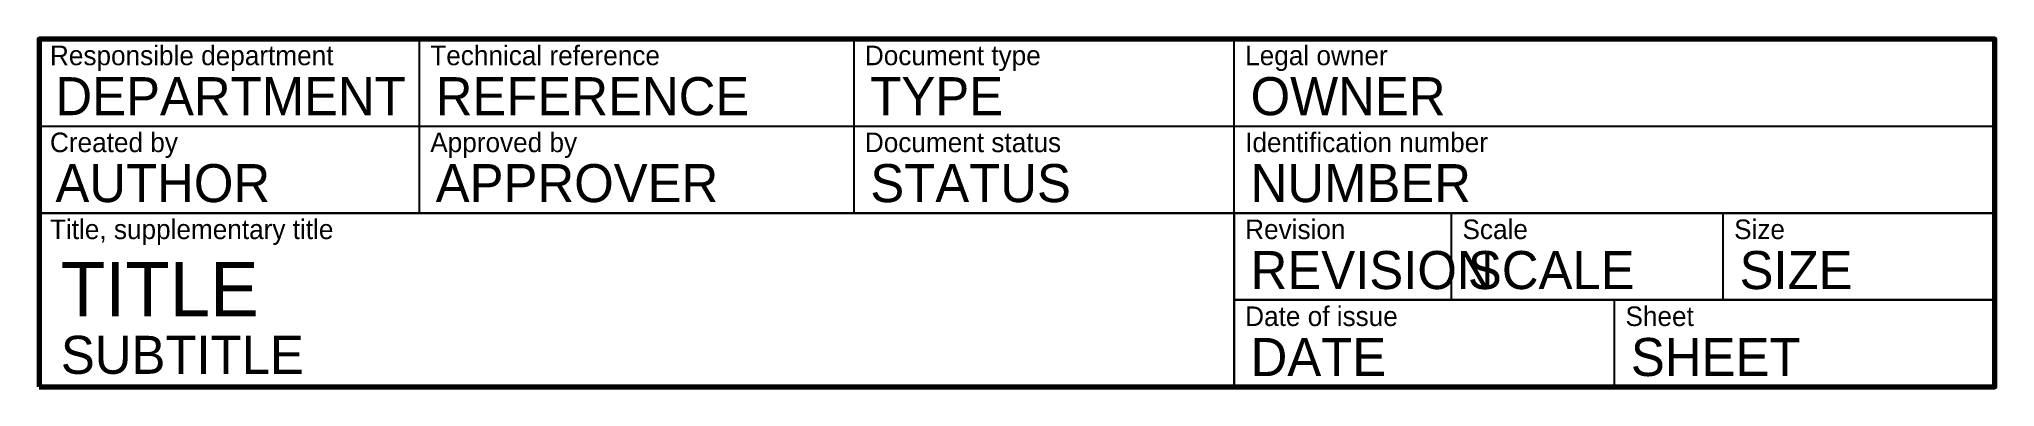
# Model space of a CAD drawing. Header units: millimetres. Extents: x -180 to 0, y 0 to 32.
import ezdxf

# ---------------------------------------------------------------- set-up
doc = ezdxf.new("R2010")
doc.units = ezdxf.units.MM
doc.layers.add('Title', color=7, linetype='Continuous', lineweight=25)
doc.styles.add('Lettering', font='osifont-lgpl3fe.ttf')

msp = doc.modelspace()

# ---------------------------------------------------------------- linework, layer by layer
at = {"layer": 'Title', "lineweight": 25}
for p, q in [((-145, 32), (-180, 32)), ((-180, 32), (-180, 24)), ((-145, 24), (-145, 32)), ((-105, 32), (-145, 32)), ((-105, 24), (-105, 32)), ((-70, 32), (-105, 32)), ((-70, 24), (-70, 32)), ((0, 32), (-70, 32)), ((0, 24), (0, 32)), ((-180, 24), (-145, 24)), ((-180, 24), (-180, 16)), ((-145, 24), (-105, 24)), ((-145, 16), (-145, 24)), ((-105, 24), (-70, 24)), ((-105, 16), (-105, 24)), ((-70, 16), (-70, 24)), ((-70, 24), (0, 24)), ((0, 16), (0, 24)), ((-180, 16), (-145, 16)), ((-70, 16), (-180, 16)), ((-180, 16), (-180, 0)), ((-145, 16), (-105, 16)), ((-105, 16), (-70, 16)), ((-70, 0), (-70, 16)), ((-70, 16), (0, 16)), ((-50, 16), (-70, 16)), ((-70, 16), (-70, 8)), ((-50, 8), (-50, 16)), ((-25, 16), (-50, 16)), ((-25, 8), (-25, 16)), ((0, 16), (-25, 16)), ((0, 8), (0, 16)), ((-70, 8), (-50, 8)), ((-35, 8), (-70, 8)), ((-70, 8), (-70, 0)), ((-50, 8), (-25, 8)), ((-35, 0), (-35, 8)), ((0, 8), (-35, 8)), ((-25, 8), (0, 8)), ((0, 0), (0, 8)), ((-180, 0), (-70, 0)), ((-70, 0), (-35, 0)), ((-35, 0), (0, 0))]:
    msp.add_line(p, q, dxfattribs=at)
at = {"layer": 'Title', "lineweight": 70}
msp.add_lwpolyline([(-180, 0), (0, 0), (0, 32), (-180, 32)], close=True, dxfattribs=at)

# ---------------------------------------------------------------- texts
at = {"layer": 'Title', "style": 'Lettering'}
for s, p in [('Responsible department', (-179, 29.6)), ('Technical reference', (-144, 29.6)), ('Document type', (-104, 29.6)), ('Legal owner', (-69, 29.6)), ('Created by', (-179, 21.6)), ('Approved by', (-144, 21.6)), ('Identification number', (-69, 21.6)), ('Document status', (-104, 21.6)), ('Title, supplementary title', (-179, 13.6)), ('Revision', (-69, 13.6)), ('Scale', (-49, 13.6)), ('Size', (-24, 13.6)), ('Date of issue', (-69, 5.6)), ('Sheet', (-34, 5.6))]:
    msp.add_text(s, height=1.8, dxfattribs=at).set_placement(p)
for tag, p, height in [('DEPARTMENT', (-178.5, 25), 3.5), ('REFERENCE', (-143.5, 25), 3.5), ('TYPE', (-103.5, 25), 3.5), ('OWNER', (-68.5, 25), 3.5), ('AUTHOR', (-178.5, 17), 3.5), ('APPROVER', (-143.5, 17), 3.5), ('STATUS', (-103.5, 17), 3.5), ('NUMBER', (-68.5, 17), 3.5), ('TITLE', (-178, 6.5), 5), ('REVISION', (-68.5, 9), 3.5), ('SCALE', (-48.5, 9), 3.5), ('SIZE', (-23.5, 9), 3.5), ('SUBTITLE', (-178, 1.2), 3.5), ('DATE', (-68.5, 1), 3.5), ('SHEET', (-33.5, 1), 3.5)]:
    msp.add_attdef(tag, p, '', height=height, dxfattribs=at)

doc.saveas('drawing.dxf')
